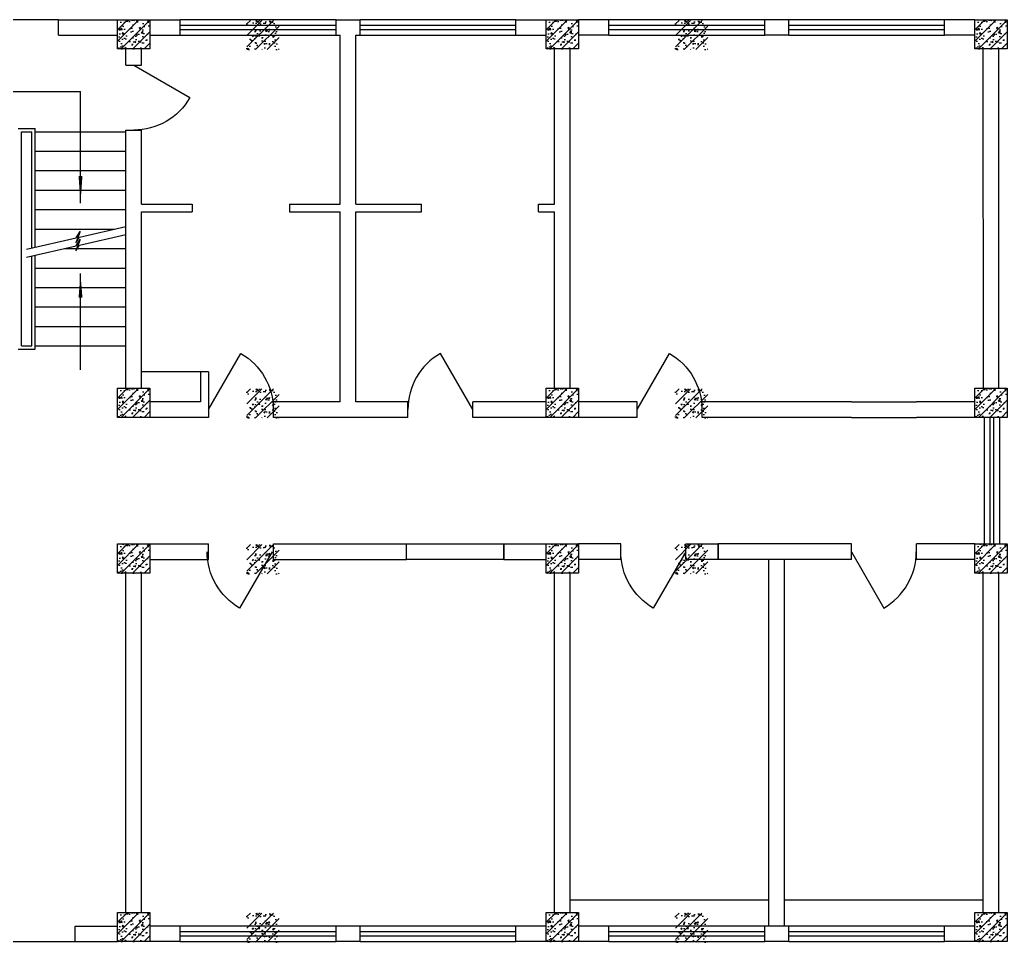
# Model space of a CAD drawing. Header units: millimetres. Extents: x 1454 to 76815, y 2126 to 32240.
# Drawn here: x 66678 to 76815, y 2126 to 11600 of the extents above; entities that cross this region are included whole.
import ezdxf
from ezdxf.enums import TextEntityAlignment as Align

# ---------------------------------------------------------------- set-up
doc = ezdxf.new("R2010")
doc.units = ezdxf.units.MM
for name, color, linetype in [('BD', 7, 'Continuous'), ('BD0', 7, 'Continuous'), ('C', 7, 'Continuous'), ('FL', 7, 'Continuous'), ('FS', 7, 'Continuous'), ('LT', 7, 'Continuous'), ('M', 7, 'Continuous'), ('WINDOW_TEXT', 7, 'Continuous'), ('Z', 7, 'Continuous'), ('Z1', 9, 'Continuous')]:
    doc.layers.add(name, color=color, linetype=linetype)
doc.styles.add('SIMPLEX', font='SIMPLEX.SHX')

# ---------------------------------------------------------------- blocks, each defined once
blk = doc.blocks.new('_DBLK')
blk.add_line((-0.5, 0), (0, -0.866))
blk.add_arc((-0.5, 0), 1, 300, 0)
at = {"layer": 'WINDOW_TEXT', "style": 'SIMPLEX', "flags": 9}
blk.add_attdef('A', text='', height=1, dxfattribs=at).set_placement((0, 1.5), align=Align.MIDDLE)

msp = doc.modelspace()

# ---------------------------------------------------------------- hatches: boundary and pattern name
at = {"layer": 'Z1'}
h = msp.add_hatch(dxfattribs=at)
h.set_pattern_fill('ANSI31', color=256, scale=666.666667, style=0)
h.set_pattern_definition([(45, (-1411141.046, -522395.14), (-58.925565, 58.925565), [])])
h.paths.add_polyline_path([(67682, 11600), (68015, 11600), (68015, 11300), (67682, 11300)])
h = msp.add_hatch(dxfattribs=at)
h.set_pattern_fill('AR-CONC', color=256, scale=20, style=0)
h.set_pattern_definition([(50, (-1411141.05, -522395.14), (143.4520365, -12.550427), [15, -165]), (355, (-1411141.05, -522395.14), (-27.750267, 150.438427), [12, -132]), (100.4514, (-1411129.09, -522396.18), (115.701876, 137.887908), [12.748038, -140.228422]), (46.1842, (-1411141.05, -522355.14), (213.44821, -33.103803), [22.5, -247.5]), (96.6356, (-1411123.26, -522357.9), (186.93254, 194.823574), [19.122058, -210.3426]), (351.1842, (-1411141.05, -522355.14), (186.93239, 194.82372), [18, -198]), (21, (-1411121.05, -522365.14), (119.38141, -80.523778), [15, -165]), (326, (-1411121.05, -522365.14), (48.663066, 145.030009), [12, -132]), (71.4514, (-1411111.1, -522371.85), (168.044526, 64.506099), [12.748038, -140.228422]), (37.5, (-1411141.046, -522395.14), (2.431971, 66.5787708), [0, -130.4, 0, -134, 0, -132.5]), (7.5, (-1411141.046, -522395.14), (52.6139075, 78.8823424), [0, -76.4, 0, -127.4, 0, -50.5]), (327.5, (-1411185.646, -522395.14), (106.7644872, -4.5109743), [0, -50, 0, -156, 0, -207]), (317.5, (-1411205.65, -522395.14), (116.637234, 20.0209965), [0, -65, 0, -103.6, 0, -147])])
h.paths.add_polyline_path([(67682, 11600), (68015, 11600), (68015, 11300), (67682, 11300)])
h = msp.add_hatch(dxfattribs=at)
h.set_pattern_fill('ANSI31', color=256, scale=666.666667, style=0)
h.set_pattern_definition([(45, (-1616618.67, -96398.72), (-58.925565, 58.925565), [])])
h.paths.add_polyline_path([(69009, 11593), (69342, 11593), (69342, 11293), (69009, 11293)])
h = msp.add_hatch(dxfattribs=at)
h.set_pattern_fill('AR-CONC', color=256, scale=20, style=0)
h.set_pattern_definition([(50, (-1616618.67, -96398.72), (143.4520365, -12.550427), [15, -165]), (355, (-1616618.67, -96398.72), (-27.750267, 150.438427), [12, -132]), (100.4514, (-1616606.72, -96399.76), (115.701876, 137.887908), [12.748038, -140.228422]), (46.1842, (-1616618.67, -96358.72), (213.44821, -33.103803), [22.5, -247.5]), (96.6356, (-1616600.89, -96361.48), (186.93254, 194.823574), [19.122058, -210.3426]), (351.1842, (-1616618.67, -96358.72), (186.93239, 194.82372), [18, -198]), (21, (-1616598.67, -96368.72), (119.3814104, -80.523778), [15, -165]), (326, (-1616598.67, -96368.72), (48.663066, 145.030009), [12, -132]), (71.4514, (-1616588.72, -96375.43), (168.044526, 64.506099), [12.748038, -140.228422]), (37.5, (-1616618.673, -96398.716), (2.431971, 66.5787708), [0, -130.4, 0, -134, 0, -132.5]), (7.5, (-1616618.67, -96398.72), (52.6139075, 78.8823424), [0, -76.4, 0, -127.4, 0, -50.5]), (327.5, (-1616663.273, -96398.716), (106.7644872, -4.5109743), [0, -50, 0, -156, 0, -207]), (317.5, (-1616683.27, -96398.72), (116.637234, 20.0209965), [0, -65, 0, -103.6, 0, -147])])
h.paths.add_polyline_path([(69009, 11593), (69342, 11593), (69342, 11293), (69009, 11293)])
h = msp.add_hatch(dxfattribs=at)
h.set_pattern_fill('ANSI31', color=256, scale=666.666667, style=0)
h.set_pattern_definition([(45, (-1406741.046, -522395.14), (-58.925565, 58.925565), [])])
h.paths.add_polyline_path([(72082, 11600), (72415, 11600), (72415, 11300), (72082, 11300)])
h = msp.add_hatch(dxfattribs=at)
h.set_pattern_fill('AR-CONC', color=256, scale=20, style=0)
h.set_pattern_definition([(50, (-1406741.05, -522395.14), (143.4520365, -12.550427), [15, -165]), (355, (-1406741.05, -522395.14), (-27.750267, 150.438427), [12, -132]), (100.4514, (-1406729.09, -522396.18), (115.701876, 137.887908), [12.748038, -140.228422]), (46.1842, (-1406741.05, -522355.14), (213.44821, -33.103803), [22.5, -247.5]), (96.6356, (-1406723.26, -522357.9), (186.93254, 194.823574), [19.122058, -210.3426]), (351.1842, (-1406741.05, -522355.14), (186.93239, 194.82372), [18, -198]), (21, (-1406721.05, -522365.14), (119.38141, -80.523778), [15, -165]), (326, (-1406721.05, -522365.14), (48.663066, 145.030009), [12, -132]), (71.4514, (-1406711.1, -522371.85), (168.044526, 64.506099), [12.748038, -140.228422]), (37.5, (-1406741.046, -522395.14), (2.431971, 66.5787708), [0, -130.4, 0, -134, 0, -132.5]), (7.5, (-1406741.046, -522395.14), (52.6139075, 78.8823424), [0, -76.4, 0, -127.4, 0, -50.5]), (327.5, (-1406785.646, -522395.14), (106.7644872, -4.5109743), [0, -50, 0, -156, 0, -207]), (317.5, (-1406805.65, -522395.14), (116.637234, 20.0209965), [0, -65, 0, -103.6, 0, -147])])
h.paths.add_polyline_path([(72082, 11600), (72415, 11600), (72415, 11300), (72082, 11300)])
h = msp.add_hatch(dxfattribs=at)
h.set_pattern_fill('ANSI31', color=256, scale=666.666667, style=0)
h.set_pattern_definition([(45, (-1612218.67, -96398.72), (-58.925565, 58.925565), [])])
h.paths.add_polyline_path([(73409, 11593), (73742, 11593), (73742, 11293), (73409, 11293)])
h = msp.add_hatch(dxfattribs=at)
h.set_pattern_fill('AR-CONC', color=256, scale=20, style=0)
h.set_pattern_definition([(50, (-1612218.67, -96398.72), (143.4520365, -12.550427), [15, -165]), (355, (-1612218.67, -96398.72), (-27.750267, 150.438427), [12, -132]), (100.4514, (-1612206.72, -96399.76), (115.701876, 137.887908), [12.748038, -140.228422]), (46.1842, (-1612218.67, -96358.72), (213.44821, -33.103803), [22.5, -247.5]), (96.6356, (-1612200.89, -96361.48), (186.93254, 194.823574), [19.122058, -210.3426]), (351.1842, (-1612218.67, -96358.72), (186.93239, 194.82372), [18, -198]), (21, (-1612198.67, -96368.72), (119.3814104, -80.523778), [15, -165]), (326, (-1612198.67, -96368.72), (48.663066, 145.030009), [12, -132]), (71.4514, (-1612188.72, -96375.43), (168.044526, 64.506099), [12.748038, -140.228422]), (37.5, (-1612218.673, -96398.716), (2.431971, 66.5787708), [0, -130.4, 0, -134, 0, -132.5]), (7.5, (-1612218.67, -96398.72), (52.6139075, 78.8823424), [0, -76.4, 0, -127.4, 0, -50.5]), (327.5, (-1612263.273, -96398.716), (106.7644872, -4.5109743), [0, -50, 0, -156, 0, -207]), (317.5, (-1612283.27, -96398.72), (116.637234, 20.0209965), [0, -65, 0, -103.6, 0, -147])])
h.paths.add_polyline_path([(73409, 11593), (73742, 11593), (73742, 11293), (73409, 11293)])
h = msp.add_hatch(dxfattribs=at)
h.set_pattern_fill('ANSI31', color=256, scale=666.666667, style=0)
h.set_pattern_definition([(45, (-1402341.046, -522395.14), (-58.925565, 58.925565), [])])
h.paths.add_polyline_path([(76482, 11600), (76815, 11600), (76815, 11300), (76482, 11300)])
h = msp.add_hatch(dxfattribs=at)
h.set_pattern_fill('AR-CONC', color=256, scale=20, style=0)
h.set_pattern_definition([(50, (-1402341.05, -522395.14), (143.4520365, -12.550427), [15, -165]), (355, (-1402341.05, -522395.14), (-27.750267, 150.438427), [12, -132]), (100.4514, (-1402329.09, -522396.18), (115.701876, 137.887908), [12.748038, -140.228422]), (46.1842, (-1402341.05, -522355.14), (213.44821, -33.103803), [22.5, -247.5]), (96.6356, (-1402323.26, -522357.9), (186.93254, 194.823574), [19.122058, -210.3426]), (351.1842, (-1402341.05, -522355.14), (186.93239, 194.82372), [18, -198]), (21, (-1402321.05, -522365.14), (119.38141, -80.523778), [15, -165]), (326, (-1402321.05, -522365.14), (48.663066, 145.030009), [12, -132]), (71.4514, (-1402311.1, -522371.85), (168.044526, 64.506099), [12.748038, -140.228422]), (37.5, (-1402341.046, -522395.14), (2.431971, 66.5787708), [0, -130.4, 0, -134, 0, -132.5]), (7.5, (-1402341.046, -522395.14), (52.6139075, 78.8823424), [0, -76.4, 0, -127.4, 0, -50.5]), (327.5, (-1402385.646, -522395.14), (106.7644872, -4.5109743), [0, -50, 0, -156, 0, -207]), (317.5, (-1402405.65, -522395.14), (116.637234, 20.0209965), [0, -65, 0, -103.6, 0, -147])])
h.paths.add_polyline_path([(76482, 11600), (76815, 11600), (76815, 11300), (76482, 11300)])
h = msp.add_hatch(dxfattribs=at)
h.set_pattern_fill('ANSI31', color=256, scale=666.666667, style=0)
h.set_pattern_definition([(45, (-1411141.046, -526178.47), (-58.925565, 58.925565), [])])
h.paths.add_polyline_path([(67682, 7816), (68015, 7816), (68015, 7516), (67682, 7516)])
h = msp.add_hatch(dxfattribs=at)
h.set_pattern_fill('AR-CONC', color=256, scale=20, style=0)
h.set_pattern_definition([(50, (-1411141.05, -526178.47), (143.4520365, -12.550427), [15, -165]), (355, (-1411141.05, -526178.47), (-27.750267, 150.438427), [12, -132]), (100.4514, (-1411129.09, -526179.52), (115.701876, 137.887908), [12.748038, -140.228422]), (46.1842, (-1411141.05, -526138.47), (213.44821, -33.103803), [22.5, -247.5]), (96.6356, (-1411123.26, -526141.23), (186.93254, 194.823574), [19.122058, -210.3426]), (351.1842, (-1411141.05, -526138.47), (186.93239, 194.82372), [18, -198]), (21, (-1411121.05, -526148.47), (119.38141, -80.523778), [15, -165]), (326, (-1411121.05, -526148.47), (48.663066, 145.030009), [12, -132]), (71.4514, (-1411111.1, -526155.18), (168.044526, 64.506099), [12.748038, -140.228422]), (37.5, (-1411141.046, -526178.47), (2.431971, 66.5787708), [0, -130.4, 0, -134, 0, -132.5]), (7.5, (-1411141.046, -526178.47), (52.6139075, 78.8823424), [0, -76.4, 0, -127.4, 0, -50.5]), (327.5, (-1411185.646, -526178.47), (106.7644872, -4.5109743), [0, -50, 0, -156, 0, -207]), (317.5, (-1411205.65, -526178.47), (116.637234, 20.0209965), [0, -65, 0, -103.6, 0, -147])])
h.paths.add_polyline_path([(67682, 7816), (68015, 7816), (68015, 7516), (67682, 7516)])
h = msp.add_hatch(dxfattribs=at)
h.set_pattern_fill('ANSI31', color=256, scale=666.666667, style=0)
h.set_pattern_definition([(45, (-1616618.67, -100182.05), (-58.925565, 58.925565), [])])
h.paths.add_polyline_path([(69009, 7810), (69342, 7810), (69342, 7510), (69009, 7510)])
h = msp.add_hatch(dxfattribs=at)
h.set_pattern_fill('AR-CONC', color=256, scale=20, style=0)
h.set_pattern_definition([(50, (-1616618.67, -100182.05), (143.4520365, -12.550427), [15, -165]), (355, (-1616618.67, -100182.05), (-27.750267, 150.438427), [12, -132]), (100.4514, (-1616606.72, -100183.1), (115.701876, 137.887908), [12.748038, -140.228422]), (46.1842, (-1616618.67, -100142.05), (213.44821, -33.103803), [22.5, -247.5]), (96.6356, (-1616600.89, -100144.8), (186.93254, 194.823574), [19.122058, -210.3426]), (351.1842, (-1616618.67, -100142.05), (186.93239, 194.82372), [18, -198]), (21, (-1616598.67, -100152.05), (119.3814104, -80.523778), [15, -165]), (326, (-1616598.67, -100152.05), (48.663066, 145.030009), [12, -132]), (71.4514, (-1616588.72, -100158.76), (168.044526, 64.506099), [12.748038, -140.228422]), (37.5, (-1616618.673, -100182.05), (2.431971, 66.5787708), [0, -130.4, 0, -134, 0, -132.5]), (7.5, (-1616618.67, -100182.05), (52.6139075, 78.8823424), [0, -76.4, 0, -127.4, 0, -50.5]), (327.5, (-1616663.273, -100182.05), (106.7644872, -4.5109743), [0, -50, 0, -156, 0, -207]), (317.5, (-1616683.27, -100182.05), (116.637234, 20.0209965), [0, -65, 0, -103.6, 0, -147])])
h.paths.add_polyline_path([(69009, 7810), (69342, 7810), (69342, 7510), (69009, 7510)])
h = msp.add_hatch(dxfattribs=at)
h.set_pattern_fill('ANSI31', color=256, scale=666.666667, style=0)
h.set_pattern_definition([(45, (-1406741.046, -526178.47), (-58.925565, 58.925565), [])])
h.paths.add_polyline_path([(72082, 7816), (72415, 7816), (72415, 7516), (72082, 7516)])
h = msp.add_hatch(dxfattribs=at)
h.set_pattern_fill('AR-CONC', color=256, scale=20, style=0)
h.set_pattern_definition([(50, (-1406741.05, -526178.47), (143.4520365, -12.550427), [15, -165]), (355, (-1406741.05, -526178.47), (-27.750267, 150.438427), [12, -132]), (100.4514, (-1406729.09, -526179.52), (115.701876, 137.887908), [12.748038, -140.228422]), (46.1842, (-1406741.05, -526138.47), (213.44821, -33.103803), [22.5, -247.5]), (96.6356, (-1406723.26, -526141.23), (186.93254, 194.823574), [19.122058, -210.3426]), (351.1842, (-1406741.05, -526138.47), (186.93239, 194.82372), [18, -198]), (21, (-1406721.05, -526148.47), (119.38141, -80.523778), [15, -165]), (326, (-1406721.05, -526148.47), (48.663066, 145.030009), [12, -132]), (71.4514, (-1406711.1, -526155.18), (168.044526, 64.506099), [12.748038, -140.228422]), (37.5, (-1406741.046, -526178.47), (2.431971, 66.5787708), [0, -130.4, 0, -134, 0, -132.5]), (7.5, (-1406741.046, -526178.47), (52.6139075, 78.8823424), [0, -76.4, 0, -127.4, 0, -50.5]), (327.5, (-1406785.646, -526178.47), (106.7644872, -4.5109743), [0, -50, 0, -156, 0, -207]), (317.5, (-1406805.65, -526178.47), (116.637234, 20.0209965), [0, -65, 0, -103.6, 0, -147])])
h.paths.add_polyline_path([(72082, 7816), (72415, 7816), (72415, 7516), (72082, 7516)])
h = msp.add_hatch(dxfattribs=at)
h.set_pattern_fill('ANSI31', color=256, scale=666.666667, style=0)
h.set_pattern_definition([(45, (-1612218.67, -100182.05), (-58.925565, 58.925565), [])])
h.paths.add_polyline_path([(73409, 7810), (73742, 7810), (73742, 7510), (73409, 7510)])
h = msp.add_hatch(dxfattribs=at)
h.set_pattern_fill('AR-CONC', color=256, scale=20, style=0)
h.set_pattern_definition([(50, (-1612218.67, -100182.05), (143.4520365, -12.550427), [15, -165]), (355, (-1612218.67, -100182.05), (-27.750267, 150.438427), [12, -132]), (100.4514, (-1612206.72, -100183.1), (115.701876, 137.887908), [12.748038, -140.228422]), (46.1842, (-1612218.67, -100142.05), (213.44821, -33.103803), [22.5, -247.5]), (96.6356, (-1612200.89, -100144.8), (186.93254, 194.823574), [19.122058, -210.3426]), (351.1842, (-1612218.67, -100142.05), (186.93239, 194.82372), [18, -198]), (21, (-1612198.67, -100152.05), (119.3814104, -80.523778), [15, -165]), (326, (-1612198.67, -100152.05), (48.663066, 145.030009), [12, -132]), (71.4514, (-1612188.72, -100158.76), (168.044526, 64.506099), [12.748038, -140.228422]), (37.5, (-1612218.673, -100182.05), (2.431971, 66.5787708), [0, -130.4, 0, -134, 0, -132.5]), (7.5, (-1612218.67, -100182.05), (52.6139075, 78.8823424), [0, -76.4, 0, -127.4, 0, -50.5]), (327.5, (-1612263.273, -100182.05), (106.7644872, -4.5109743), [0, -50, 0, -156, 0, -207]), (317.5, (-1612283.27, -100182.05), (116.637234, 20.0209965), [0, -65, 0, -103.6, 0, -147])])
h.paths.add_polyline_path([(73409, 7810), (73742, 7810), (73742, 7510), (73409, 7510)])
h = msp.add_hatch(dxfattribs=at)
h.set_pattern_fill('ANSI31', color=256, scale=666.666667, style=0)
h.set_pattern_definition([(45, (-1402341.046, -526178.47), (-58.925565, 58.925565), [])])
h.paths.add_polyline_path([(76482, 7816), (76815, 7816), (76815, 7516), (76482, 7516)])
h = msp.add_hatch(dxfattribs=at)
h.set_pattern_fill('AR-CONC', color=256, scale=20, style=0)
h.set_pattern_definition([(50, (-1402341.05, -526178.47), (143.4520365, -12.550427), [15, -165]), (355, (-1402341.05, -526178.47), (-27.750267, 150.438427), [12, -132]), (100.4514, (-1402329.09, -526179.52), (115.701876, 137.887908), [12.748038, -140.228422]), (46.1842, (-1402341.05, -526138.47), (213.44821, -33.103803), [22.5, -247.5]), (96.6356, (-1402323.26, -526141.23), (186.93254, 194.823574), [19.122058, -210.3426]), (351.1842, (-1402341.05, -526138.47), (186.93239, 194.82372), [18, -198]), (21, (-1402321.05, -526148.47), (119.38141, -80.523778), [15, -165]), (326, (-1402321.05, -526148.47), (48.663066, 145.030009), [12, -132]), (71.4514, (-1402311.1, -526155.18), (168.044526, 64.506099), [12.748038, -140.228422]), (37.5, (-1402341.046, -526178.47), (2.431971, 66.5787708), [0, -130.4, 0, -134, 0, -132.5]), (7.5, (-1402341.046, -526178.47), (52.6139075, 78.8823424), [0, -76.4, 0, -127.4, 0, -50.5]), (327.5, (-1402385.646, -526178.47), (106.7644872, -4.5109743), [0, -50, 0, -156, 0, -207]), (317.5, (-1402405.65, -526178.47), (116.637234, 20.0209965), [0, -65, 0, -103.6, 0, -147])])
h.paths.add_polyline_path([(76482, 7816), (76815, 7816), (76815, 7516), (76482, 7516)])
h = msp.add_hatch(dxfattribs=at)
h.set_pattern_fill('ANSI31', color=256, scale=666.666667, style=0)
h.set_pattern_definition([(45, (-1411141.046, -527778.47), (-58.925565, 58.925565), [])])
h.paths.add_polyline_path([(67682, 6216), (68015, 6216), (68015, 5916), (67682, 5916)])
h = msp.add_hatch(dxfattribs=at)
h.set_pattern_fill('AR-CONC', color=256, scale=20, style=0)
h.set_pattern_definition([(50, (-1411141.05, -527778.47), (143.4520365, -12.550427), [15, -165]), (355, (-1411141.05, -527778.47), (-27.750267, 150.438427), [12, -132]), (100.4514, (-1411129.09, -527779.52), (115.701876, 137.887908), [12.748038, -140.228422]), (46.1842, (-1411141.05, -527738.47), (213.44821, -33.103803), [22.5, -247.5]), (96.6356, (-1411123.26, -527741.23), (186.93254, 194.823574), [19.122058, -210.3426]), (351.1842, (-1411141.05, -527738.47), (186.93239, 194.82372), [18, -198]), (21, (-1411121.05, -527748.47), (119.38141, -80.523778), [15, -165]), (326, (-1411121.05, -527748.47), (48.663066, 145.030009), [12, -132]), (71.4514, (-1411111.1, -527755.18), (168.044526, 64.506099), [12.748038, -140.228422]), (37.5, (-1411141.046, -527778.47), (2.431971, 66.5787708), [0, -130.4, 0, -134, 0, -132.5]), (7.5, (-1411141.046, -527778.47), (52.6139075, 78.8823424), [0, -76.4, 0, -127.4, 0, -50.5]), (327.5, (-1411185.646, -527778.47), (106.7644872, -4.5109743), [0, -50, 0, -156, 0, -207]), (317.5, (-1411205.65, -527778.47), (116.637234, 20.0209965), [0, -65, 0, -103.6, 0, -147])])
h.paths.add_polyline_path([(67682, 6216), (68015, 6216), (68015, 5916), (67682, 5916)])
h = msp.add_hatch(dxfattribs=at)
h.set_pattern_fill('ANSI31', color=256, scale=666.666667, style=0)
h.set_pattern_definition([(45, (-1616618.67, -101782.05), (-58.925565, 58.925565), [])])
h.paths.add_polyline_path([(69009, 6210), (69342, 6210), (69342, 5910), (69009, 5910)])
h = msp.add_hatch(dxfattribs=at)
h.set_pattern_fill('AR-CONC', color=256, scale=20, style=0)
h.set_pattern_definition([(50, (-1616618.67, -101782.05), (143.4520365, -12.550427), [15, -165]), (355, (-1616618.67, -101782.05), (-27.750267, 150.438427), [12, -132]), (100.4514, (-1616606.72, -101783.1), (115.701876, 137.887908), [12.748038, -140.228422]), (46.1842, (-1616618.67, -101742.05), (213.44821, -33.103803), [22.5, -247.5]), (96.6356, (-1616600.89, -101744.8), (186.93254, 194.823574), [19.122058, -210.3426]), (351.1842, (-1616618.67, -101742.05), (186.93239, 194.82372), [18, -198]), (21, (-1616598.67, -101752.05), (119.3814104, -80.523778), [15, -165]), (326, (-1616598.67, -101752.05), (48.663066, 145.030009), [12, -132]), (71.4514, (-1616588.72, -101758.76), (168.044526, 64.506099), [12.748038, -140.228422]), (37.5, (-1616618.673, -101782.05), (2.431971, 66.5787708), [0, -130.4, 0, -134, 0, -132.5]), (7.5, (-1616618.67, -101782.05), (52.6139075, 78.8823424), [0, -76.4, 0, -127.4, 0, -50.5]), (327.5, (-1616663.273, -101782.05), (106.7644872, -4.5109743), [0, -50, 0, -156, 0, -207]), (317.5, (-1616683.27, -101782.05), (116.637234, 20.0209965), [0, -65, 0, -103.6, 0, -147])])
h.paths.add_polyline_path([(69009, 6210), (69342, 6210), (69342, 5910), (69009, 5910)])
h = msp.add_hatch(dxfattribs=at)
h.set_pattern_fill('ANSI31', color=256, scale=666.666667, style=0)
h.set_pattern_definition([(45, (-1406741.046, -527778.47), (-58.925565, 58.925565), [])])
h.paths.add_polyline_path([(72082, 6216), (72415, 6216), (72415, 5916), (72082, 5916)])
h = msp.add_hatch(dxfattribs=at)
h.set_pattern_fill('AR-CONC', color=256, scale=20, style=0)
h.set_pattern_definition([(50, (-1406741.05, -527778.47), (143.4520365, -12.550427), [15, -165]), (355, (-1406741.05, -527778.47), (-27.750267, 150.438427), [12, -132]), (100.4514, (-1406729.09, -527779.52), (115.701876, 137.887908), [12.748038, -140.228422]), (46.1842, (-1406741.05, -527738.47), (213.44821, -33.103803), [22.5, -247.5]), (96.6356, (-1406723.26, -527741.23), (186.93254, 194.823574), [19.122058, -210.3426]), (351.1842, (-1406741.05, -527738.47), (186.93239, 194.82372), [18, -198]), (21, (-1406721.05, -527748.47), (119.38141, -80.523778), [15, -165]), (326, (-1406721.05, -527748.47), (48.663066, 145.030009), [12, -132]), (71.4514, (-1406711.1, -527755.18), (168.044526, 64.506099), [12.748038, -140.228422]), (37.5, (-1406741.046, -527778.47), (2.431971, 66.5787708), [0, -130.4, 0, -134, 0, -132.5]), (7.5, (-1406741.046, -527778.47), (52.6139075, 78.8823424), [0, -76.4, 0, -127.4, 0, -50.5]), (327.5, (-1406785.646, -527778.47), (106.7644872, -4.5109743), [0, -50, 0, -156, 0, -207]), (317.5, (-1406805.65, -527778.47), (116.637234, 20.0209965), [0, -65, 0, -103.6, 0, -147])])
h.paths.add_polyline_path([(72082, 6216), (72415, 6216), (72415, 5916), (72082, 5916)])
h = msp.add_hatch(dxfattribs=at)
h.set_pattern_fill('ANSI31', color=256, scale=666.666667, style=0)
h.set_pattern_definition([(45, (-1612218.67, -101782.05), (-58.925565, 58.925565), [])])
h.paths.add_polyline_path([(73409, 6210), (73742, 6210), (73742, 5910), (73409, 5910)])
h = msp.add_hatch(dxfattribs=at)
h.set_pattern_fill('AR-CONC', color=256, scale=20, style=0)
h.set_pattern_definition([(50, (-1612218.67, -101782.05), (143.4520365, -12.550427), [15, -165]), (355, (-1612218.67, -101782.05), (-27.750267, 150.438427), [12, -132]), (100.4514, (-1612206.72, -101783.1), (115.701876, 137.887908), [12.748038, -140.228422]), (46.1842, (-1612218.67, -101742.05), (213.44821, -33.103803), [22.5, -247.5]), (96.6356, (-1612200.89, -101744.8), (186.93254, 194.823574), [19.122058, -210.3426]), (351.1842, (-1612218.67, -101742.05), (186.93239, 194.82372), [18, -198]), (21, (-1612198.67, -101752.05), (119.3814104, -80.523778), [15, -165]), (326, (-1612198.67, -101752.05), (48.663066, 145.030009), [12, -132]), (71.4514, (-1612188.72, -101758.76), (168.044526, 64.506099), [12.748038, -140.228422]), (37.5, (-1612218.673, -101782.05), (2.431971, 66.5787708), [0, -130.4, 0, -134, 0, -132.5]), (7.5, (-1612218.67, -101782.05), (52.6139075, 78.8823424), [0, -76.4, 0, -127.4, 0, -50.5]), (327.5, (-1612263.273, -101782.05), (106.7644872, -4.5109743), [0, -50, 0, -156, 0, -207]), (317.5, (-1612283.27, -101782.05), (116.637234, 20.0209965), [0, -65, 0, -103.6, 0, -147])])
h.paths.add_polyline_path([(73409, 6210), (73742, 6210), (73742, 5910), (73409, 5910)])
h = msp.add_hatch(dxfattribs=at)
h.set_pattern_fill('ANSI31', color=256, scale=666.666667, style=0)
h.set_pattern_definition([(45, (-1402341.046, -527778.47), (-58.925565, 58.925565), [])])
h.paths.add_polyline_path([(76482, 6216), (76815, 6216), (76815, 5916), (76482, 5916)])
h = msp.add_hatch(dxfattribs=at)
h.set_pattern_fill('AR-CONC', color=256, scale=20, style=0)
h.set_pattern_definition([(50, (-1402341.05, -527778.47), (143.4520365, -12.550427), [15, -165]), (355, (-1402341.05, -527778.47), (-27.750267, 150.438427), [12, -132]), (100.4514, (-1402329.09, -527779.52), (115.701876, 137.887908), [12.748038, -140.228422]), (46.1842, (-1402341.05, -527738.47), (213.44821, -33.103803), [22.5, -247.5]), (96.6356, (-1402323.26, -527741.23), (186.93254, 194.823574), [19.122058, -210.3426]), (351.1842, (-1402341.05, -527738.47), (186.93239, 194.82372), [18, -198]), (21, (-1402321.05, -527748.47), (119.38141, -80.523778), [15, -165]), (326, (-1402321.05, -527748.47), (48.663066, 145.030009), [12, -132]), (71.4514, (-1402311.1, -527755.18), (168.044526, 64.506099), [12.748038, -140.228422]), (37.5, (-1402341.046, -527778.47), (2.431971, 66.5787708), [0, -130.4, 0, -134, 0, -132.5]), (7.5, (-1402341.046, -527778.47), (52.6139075, 78.8823424), [0, -76.4, 0, -127.4, 0, -50.5]), (327.5, (-1402385.646, -527778.47), (106.7644872, -4.5109743), [0, -50, 0, -156, 0, -207]), (317.5, (-1402405.65, -527778.47), (116.637234, 20.0209965), [0, -65, 0, -103.6, 0, -147])])
h.paths.add_polyline_path([(76482, 6216), (76815, 6216), (76815, 5916), (76482, 5916)])
h = msp.add_hatch(dxfattribs=at)
h.set_pattern_fill('ANSI31', color=256, scale=666.666667, style=0)
h.set_pattern_definition([(45, (-1411141.046, -531561.804), (-58.925565, 58.925565), [])])
h.paths.add_polyline_path([(67682, 2433), (68015, 2433), (68015, 2133), (67682, 2133)])
h = msp.add_hatch(dxfattribs=at)
h.set_pattern_fill('AR-CONC', color=256, scale=20, style=0)
h.set_pattern_definition([(50, (-1411141.05, -531561.8), (143.4520365, -12.550427), [15, -165]), (355, (-1411141.05, -531561.8), (-27.750267, 150.438427), [12, -132]), (100.4514, (-1411129.09, -531562.85), (115.701876, 137.887908), [12.748038, -140.228422]), (46.1842, (-1411141.05, -531521.8), (213.44821, -33.103803), [22.5, -247.5]), (96.6356, (-1411123.26, -531524.56), (186.93254, 194.823574), [19.122058, -210.3426]), (351.1842, (-1411141.05, -531521.8), (186.93239, 194.82372), [18, -198]), (21, (-1411121.05, -531531.8), (119.38141, -80.523778), [15, -165]), (326, (-1411121.05, -531531.8), (48.663066, 145.030009), [12, -132]), (71.4514, (-1411111.1, -531538.51), (168.044526, 64.506099), [12.748038, -140.228422]), (37.5, (-1411141.046, -531561.804), (2.431971, 66.5787708), [0, -130.4, 0, -134, 0, -132.5]), (7.5, (-1411141.046, -531561.804), (52.6139075, 78.8823424), [0, -76.4, 0, -127.4, 0, -50.5]), (327.5, (-1411185.646, -531561.804), (106.7644872, -4.5109743), [0, -50, 0, -156, 0, -207]), (317.5, (-1411205.65, -531561.8), (116.637234, 20.0209965), [0, -65, 0, -103.6, 0, -147])])
h.paths.add_polyline_path([(67682, 2433), (68015, 2433), (68015, 2133), (67682, 2133)])
h = msp.add_hatch(dxfattribs=at)
h.set_pattern_fill('ANSI31', color=256, scale=666.666667, style=0)
h.set_pattern_definition([(45, (-1406741.046, -531561.804), (-58.925565, 58.925565), [])])
h.paths.add_polyline_path([(72082, 2433), (72415, 2433), (72415, 2133), (72082, 2133)])
h = msp.add_hatch(dxfattribs=at)
h.set_pattern_fill('AR-CONC', color=256, scale=20, style=0)
h.set_pattern_definition([(50, (-1406741.05, -531561.8), (143.4520365, -12.550427), [15, -165]), (355, (-1406741.05, -531561.8), (-27.750267, 150.438427), [12, -132]), (100.4514, (-1406729.09, -531562.85), (115.701876, 137.887908), [12.748038, -140.228422]), (46.1842, (-1406741.05, -531521.8), (213.44821, -33.103803), [22.5, -247.5]), (96.6356, (-1406723.26, -531524.56), (186.93254, 194.823574), [19.122058, -210.3426]), (351.1842, (-1406741.05, -531521.8), (186.93239, 194.82372), [18, -198]), (21, (-1406721.05, -531531.8), (119.38141, -80.523778), [15, -165]), (326, (-1406721.05, -531531.8), (48.663066, 145.030009), [12, -132]), (71.4514, (-1406711.1, -531538.51), (168.044526, 64.506099), [12.748038, -140.228422]), (37.5, (-1406741.046, -531561.804), (2.431971, 66.5787708), [0, -130.4, 0, -134, 0, -132.5]), (7.5, (-1406741.046, -531561.804), (52.6139075, 78.8823424), [0, -76.4, 0, -127.4, 0, -50.5]), (327.5, (-1406785.646, -531561.804), (106.7644872, -4.5109743), [0, -50, 0, -156, 0, -207]), (317.5, (-1406805.65, -531561.8), (116.637234, 20.0209965), [0, -65, 0, -103.6, 0, -147])])
h.paths.add_polyline_path([(72082, 2433), (72415, 2433), (72415, 2133), (72082, 2133)])
h = msp.add_hatch(dxfattribs=at)
h.set_pattern_fill('ANSI31', color=256, scale=666.666667, style=0)
h.set_pattern_definition([(45, (-1402341.046, -531561.804), (-58.925565, 58.925565), [])])
h.paths.add_polyline_path([(76482, 2433), (76815, 2433), (76815, 2133), (76482, 2133)])
h = msp.add_hatch(dxfattribs=at)
h.set_pattern_fill('AR-CONC', color=256, scale=20, style=0)
h.set_pattern_definition([(50, (-1402341.05, -531561.8), (143.4520365, -12.550427), [15, -165]), (355, (-1402341.05, -531561.8), (-27.750267, 150.438427), [12, -132]), (100.4514, (-1402329.09, -531562.85), (115.701876, 137.887908), [12.748038, -140.228422]), (46.1842, (-1402341.05, -531521.8), (213.44821, -33.103803), [22.5, -247.5]), (96.6356, (-1402323.26, -531524.56), (186.93254, 194.823574), [19.122058, -210.3426]), (351.1842, (-1402341.05, -531521.8), (186.93239, 194.82372), [18, -198]), (21, (-1402321.05, -531531.8), (119.38141, -80.523778), [15, -165]), (326, (-1402321.05, -531531.8), (48.663066, 145.030009), [12, -132]), (71.4514, (-1402311.1, -531538.51), (168.044526, 64.506099), [12.748038, -140.228422]), (37.5, (-1402341.046, -531561.804), (2.431971, 66.5787708), [0, -130.4, 0, -134, 0, -132.5]), (7.5, (-1402341.046, -531561.804), (52.6139075, 78.8823424), [0, -76.4, 0, -127.4, 0, -50.5]), (327.5, (-1402385.646, -531561.804), (106.7644872, -4.5109743), [0, -50, 0, -156, 0, -207]), (317.5, (-1402405.65, -531561.8), (116.637234, 20.0209965), [0, -65, 0, -103.6, 0, -147])])
h.paths.add_polyline_path([(76482, 2433), (76815, 2433), (76815, 2133), (76482, 2133)])
h = msp.add_hatch(dxfattribs=at)
h.set_pattern_fill('ANSI31', color=256, scale=666.666667, style=0)
h.set_pattern_definition([(45, (-1616618.67, -105565.38), (-58.925565, 58.925565), [])])
h.paths.add_polyline_path([(69009, 2426), (69342, 2426), (69342, 2126), (69009, 2126)])
h = msp.add_hatch(dxfattribs=at)
h.set_pattern_fill('AR-CONC', color=256, scale=20, style=0)
h.set_pattern_definition([(50, (-1616618.67, -105565.38), (143.4520365, -12.550427), [15, -165]), (355, (-1616618.67, -105565.38), (-27.750267, 150.438427), [12, -132]), (100.4514, (-1616606.72, -105566.43), (115.701876, 137.887908), [12.748038, -140.228422]), (46.1842, (-1616618.67, -105525.38), (213.44821, -33.103803), [22.5, -247.5]), (96.6356, (-1616600.89, -105528.14), (186.93254, 194.823574), [19.122058, -210.3426]), (351.1842, (-1616618.67, -105525.38), (186.93239, 194.82372), [18, -198]), (21, (-1616598.67, -105535.38), (119.3814104, -80.523778), [15, -165]), (326, (-1616598.67, -105535.38), (48.663066, 145.030009), [12, -132]), (71.4514, (-1616588.72, -105542.1), (168.044526, 64.506099), [12.748038, -140.228422]), (37.5, (-1616618.673, -105565.383), (2.431971, 66.5787708), [0, -130.4, 0, -134, 0, -132.5]), (7.5, (-1616618.67, -105565.38), (52.6139075, 78.8823424), [0, -76.4, 0, -127.4, 0, -50.5]), (327.5, (-1616663.273, -105565.383), (106.7644872, -4.5109743), [0, -50, 0, -156, 0, -207]), (317.5, (-1616683.27, -105565.38), (116.637234, 20.0209965), [0, -65, 0, -103.6, 0, -147])])
h.paths.add_polyline_path([(69009, 2426), (69342, 2426), (69342, 2126), (69009, 2126)])
h = msp.add_hatch(dxfattribs=at)
h.set_pattern_fill('ANSI31', color=256, scale=666.666667, style=0)
h.set_pattern_definition([(45, (-1612218.67, -105565.38), (-58.925565, 58.925565), [])])
h.paths.add_polyline_path([(73409, 2426), (73742, 2426), (73742, 2126), (73409, 2126)])
h = msp.add_hatch(dxfattribs=at)
h.set_pattern_fill('AR-CONC', color=256, scale=20, style=0)
h.set_pattern_definition([(50, (-1612218.67, -105565.38), (143.4520365, -12.550427), [15, -165]), (355, (-1612218.67, -105565.38), (-27.750267, 150.438427), [12, -132]), (100.4514, (-1612206.72, -105566.43), (115.701876, 137.887908), [12.748038, -140.228422]), (46.1842, (-1612218.67, -105525.38), (213.44821, -33.103803), [22.5, -247.5]), (96.6356, (-1612200.89, -105528.14), (186.93254, 194.823574), [19.122058, -210.3426]), (351.1842, (-1612218.67, -105525.38), (186.93239, 194.82372), [18, -198]), (21, (-1612198.67, -105535.38), (119.3814104, -80.523778), [15, -165]), (326, (-1612198.67, -105535.38), (48.663066, 145.030009), [12, -132]), (71.4514, (-1612188.72, -105542.1), (168.044526, 64.506099), [12.748038, -140.228422]), (37.5, (-1612218.673, -105565.383), (2.431971, 66.5787708), [0, -130.4, 0, -134, 0, -132.5]), (7.5, (-1612218.67, -105565.38), (52.6139075, 78.8823424), [0, -76.4, 0, -127.4, 0, -50.5]), (327.5, (-1612263.273, -105565.383), (106.7644872, -4.5109743), [0, -50, 0, -156, 0, -207]), (317.5, (-1612283.27, -105565.38), (116.637234, 20.0209965), [0, -65, 0, -103.6, 0, -147])])
h.paths.add_polyline_path([(73409, 2426), (73742, 2426), (73742, 2126), (73409, 2126)])

# ---------------------------------------------------------------- linework, layer by layer
for p, q in [((66195, 10864), (67302, 10864)), ((67302, 9715), (67302, 10864)), ((67302, 8006), (67302, 8993))]:
    msp.add_line(p, q)
for points in [[(67302, 9715, 0, 40, 0), (67302, 9996, 40, 40, 0)], [(67302, 8993, 0, 40, 0), (67302, 8745, 40, 40, 0)]]:
    msp.add_lwpolyline(points, format="xyseb")
for points in [[(66748, 9245), (67259, 9360), (67300, 9426), (67255, 9308), (67292, 9368), (67768, 9476)], [(66748, 9162), (67259, 9277), (67300, 9343), (67255, 9225), (67292, 9285), (67768, 9393)]]:
    msp.add_lwpolyline(points)
at = {"layer": 'BD', "color": 7}
msp.add_line((73515, 6056), (73515, 6216), dxfattribs=at)
at = {"layer": 'BD0'}
for p, q in [((67075, 11440), (67075, 11600)), ((67075, 11600), (67682, 11600)), ((68015, 11600), (68325, 11600)), ((68325, 11440), (68325, 11600)), ((69925, 11440), (69925, 11600)), ((69925, 11600), (70172, 11600)), ((70172, 11440), (70172, 11600)), ((71772, 11440), (71772, 11600)), ((71772, 11600), (72082, 11600)), ((72725, 11600), (72415, 11600)), ((72725, 11440), (72725, 11600)), ((74325, 11440), (74325, 11600)), ((74572, 11600), (74325, 11600)), ((74572, 11440), (74572, 11600)), ((76482, 11600), (76172, 11600)), ((76172, 11440), (76172, 11600)), ((67075, 11440), (67682, 11440)), ((68015, 11440), (68325, 11440)), ((69925, 11440), (69968, 11440)), ((69968, 9706), (69968, 11440)), ((70128, 11440), (70172, 11440)), ((70128, 9706), (70128, 11440)), ((71772, 11440), (72082, 11440)), ((72725, 11440), (72415, 11440)), ((74572, 11440), (74325, 11440)), ((76482, 11440), (76172, 11440)), ((67768, 11133), (67768, 11300)), ((67928, 11133), (67928, 11300)), ((72168, 9706), (72168, 11300)), ((72328, 7816), (72328, 11300)), ((76572, 7816), (76568, 11300)), ((76728, 7816), (76728, 11300)), ((67768, 11133), (67928, 11133)), ((67768, 7816), (67768, 10466)), ((67768, 10466), (67928, 10466)), ((67928, 9706), (67928, 10466)), ((67928, 9706), (68448, 9706)), ((68448, 9706), (68448, 9626)), ((69448, 9706), (69448, 9626)), ((69448, 9706), (69968, 9706)), ((70128, 9706), (70802, 9706)), ((70802, 9626), (70802, 9706)), ((72002, 9626), (72002, 9706)), ((72002, 9706), (72168, 9706)), ((67928, 7816), (67928, 9626)), ((67928, 9626), (68448, 9626)), ((69448, 9626), (69968, 9626)), ((69968, 7676), (69968, 9626)), ((70128, 7676), (70128, 9626)), ((70128, 9626), (70802, 9626)), ((72002, 9626), (72168, 9626)), ((72168, 7816), (72168, 9626)), ((68615, 7983), (68535, 7983)), ((68535, 7983), (68535, 7676)), ((68615, 7983), (68615, 7516)), ((68535, 7676), (68015, 7676)), ((69968, 7676), (69282, 7676)), ((69282, 7516), (69282, 7676)), ((70663, 7676), (70128, 7676)), ((70663, 7516), (70663, 7676)), ((72082, 7676), (71330, 7676)), ((71330, 7516), (71330, 7676)), ((73015, 7676), (72415, 7676)), ((73015, 7516), (73015, 7676)), ((75215, 7676), (73682, 7676)), ((73682, 7516), (73682, 7676)), ((75215, 7676), (75882, 7676)), ((76482, 7676), (75882, 7676)), ((68615, 7516), (68015, 7516)), ((70663, 7516), (69282, 7516)), ((72082, 7516), (71330, 7516)), ((73015, 7516), (72415, 7516)), ((75215, 7516), (73682, 7516)), ((75215, 7516), (75882, 7516)), ((76482, 7516), (75882, 7516)), ((68015, 6216), (68615, 6216)), ((68615, 6056), (68615, 6216)), ((69282, 6056), (69282, 6216)), ((69282, 6216), (70648, 6216)), ((70648, 6056), (70648, 6216)), ((71648, 6056), (71648, 6216)), ((71648, 6216), (72082, 6216)), ((72848, 6216), (72415, 6216)), ((72848, 6056), (72848, 6216)), ((73848, 6056), (73848, 6216)), ((75215, 6216), (73848, 6216)), ((75215, 6056), (75215, 6216)), ((76482, 6216), (75882, 6216)), ((75882, 6056), (75882, 6216)), ((68015, 6056), (68615, 6056)), ((69282, 6056), (70648, 6056)), ((71648, 6056), (72082, 6056)), ((72848, 6056), (72415, 6056)), ((74368, 6056), (73848, 6056)), ((74368, 2293), (74368, 6056)), ((75215, 6056), (74368, 6056)), ((74528, 2293), (74528, 6056)), ((76482, 6056), (75882, 6056)), ((67768, 2433), (67768, 5916)), ((67928, 2433), (67928, 5916)), ((72168, 2433), (72168, 5916)), ((72328, 2433), (72328, 5916)), ((76568, 2433), (76568, 5916)), ((76728, 2433), (76728, 5916)), ((74368, 2560), (72328, 2560)), ((76568, 2560), (74528, 2560)), ((67248, 2133), (67248, 2293)), ((67248, 2293), (67682, 2293)), ((68325, 2293), (68015, 2293)), ((68325, 2133), (68325, 2293)), ((69925, 2133), (69925, 2293)), ((70172, 2293), (69925, 2293)), ((70172, 2133), (70172, 2293)), ((72082, 2293), (71772, 2293)), ((71772, 2133), (71772, 2293)), ((72725, 2293), (72415, 2293)), ((72725, 2133), (72725, 2293)), ((74368, 2293), (74325, 2293)), ((74325, 2133), (74325, 2293)), ((74572, 2293), (74368, 2293)), ((74572, 2133), (74572, 2293)), ((76482, 2293), (76172, 2293)), ((76172, 2133), (76172, 2293)), ((67248, 2133), (67682, 2133)), ((68325, 2133), (68015, 2133)), ((70172, 2133), (69925, 2133)), ((72082, 2133), (71772, 2133)), ((72725, 2133), (72415, 2133)), ((74572, 2133), (74325, 2133)), ((76482, 2133), (76172, 2133))]:
    msp.add_line(p, q, dxfattribs=at)
msp.add_lwpolyline([(70648, 6216), (71648, 6216), (71648, 6056), (70648, 6056)], close=True, dxfattribs=at)
msp.add_lwpolyline([(73515, 6216), (73848, 6216), (73848, 6056), (73515, 6056)], dxfattribs=at)
at = {"layer": 'C', "color": 7}
for p, q in [((69925, 11600), (68325, 11600)), ((71772, 11600), (70172, 11600)), ((74325, 11600), (72725, 11600)), ((76172, 11600), (74572, 11600)), ((69925, 11540), (68325, 11540)), ((68325, 11500), (69925, 11500)), ((71772, 11540), (70172, 11540)), ((70172, 11500), (71772, 11500)), ((74325, 11540), (72725, 11540)), ((72725, 11500), (74325, 11500)), ((76172, 11540), (74572, 11540)), ((74572, 11500), (76172, 11500)), ((68325, 11440), (69925, 11440)), ((70172, 11440), (71772, 11440)), ((72725, 11440), (74325, 11440)), ((74572, 11440), (76172, 11440)), ((76578, 7516), (76578, 6213)), ((76638, 7516), (76638, 6213)), ((76678, 6213), (76678, 7516)), ((76738, 6213), (76738, 7516)), ((69925, 2293), (68325, 2293)), ((69925, 2233), (68325, 2233)), ((71772, 2293), (70172, 2293)), ((71772, 2233), (70172, 2233)), ((74325, 2293), (72725, 2293)), ((74325, 2233), (72725, 2233)), ((76172, 2293), (74572, 2293)), ((76172, 2233), (74572, 2233)), ((68325, 2193), (69925, 2193)), ((68325, 2133), (69925, 2133)), ((70172, 2193), (71772, 2193)), ((70172, 2133), (71772, 2133)), ((72725, 2193), (74325, 2193)), ((72725, 2133), (74325, 2133)), ((74572, 2193), (76172, 2193)), ((74572, 2133), (76172, 2133))]:
    msp.add_line(p, q, dxfattribs=at)
at = {"layer": 'FL'}
for p, q in [((67075, 11600), (66075, 11600)), ((68535, 7983), (67928, 7983)), ((66248, 2133), (67248, 2133))]:
    msp.add_line(p, q, dxfattribs=at)
at = {"layer": 'FS'}
for p, q in [((66662, 10483), (66835, 10483)), ((66695, 10450), (66802, 10450)), ((66695, 8250), (66695, 10450)), ((66802, 9257), (66802, 10450)), ((66835, 9264), (66835, 10483)), ((66802, 8250), (66802, 9174)), ((66835, 8216), (66835, 9181)), ((66662, 8216), (66835, 8216)), ((66695, 8250), (66802, 8250))]:
    msp.add_line(p, q, dxfattribs=at)
at = {"layer": 'LT'}
for p, q in [((66835, 10450), (67768, 10450)), ((66835, 10250), (67768, 10250)), ((66835, 10050), (67768, 10050)), ((66835, 9850), (67768, 9850)), ((66835, 9650), (67768, 9650)), ((66835, 9450), (67652, 9450)), ((67137, 9250), (67768, 9250)), ((66835, 9050), (67768, 9050)), ((66835, 8850), (67768, 8850)), ((66835, 8650), (67768, 8650)), ((66835, 8450), (67768, 8450)), ((66835, 8250), (67768, 8250))]:
    msp.add_line(p, q, dxfattribs=at)
at = {"layer": 'Z'}
for points in [[(67682, 11600), (68015, 11600), (68015, 11300), (67682, 11300)], [(72082, 11600), (72415, 11600), (72415, 11300), (72082, 11300)], [(76482, 11600), (76815, 11600), (76815, 11300), (76482, 11300)], [(67682, 7816), (68015, 7816), (68015, 7516), (67682, 7516)], [(72082, 7816), (72415, 7816), (72415, 7516), (72082, 7516)], [(76482, 7816), (76815, 7816), (76815, 7516), (76482, 7516)], [(67682, 6216), (68015, 6216), (68015, 5916), (67682, 5916)], [(72082, 6216), (72415, 6216), (72415, 5916), (72082, 5916)], [(76482, 6216), (76815, 6216), (76815, 5916), (76482, 5916)], [(67682, 2433), (68015, 2433), (68015, 2133), (67682, 2133)], [(72082, 2433), (72415, 2433), (72415, 2133), (72082, 2133)], [(76482, 2433), (76815, 2433), (76815, 2133), (76482, 2133)]]:
    msp.add_lwpolyline(points, close=True, dxfattribs=at)

# ---------------------------------------------------------------- block references
at = {"layer": 'M', "yscale": 666.6666666666277, "zscale": 666.6666666666666}
for p, xscale, rotation in [((67848, 10800), -666.6666666666277, 90), ((68948, 7596), -666.6666666665114, 180), ((70996, 7596), 666.6666666665114, 180), ((73348, 7596), -666.6666666665114, 180)]:
    msp.add_blockref('_DBLK', p, dxfattribs=dict(at, xscale=xscale, rotation=rotation))
for p, xscale in [((68935, 6136), -666.6666666665114), ((73182, 6136), -666.6666666665114), ((75548, 6136), 666.6666666665114)]:
    msp.add_blockref('_DBLK', p, dxfattribs=dict(at, xscale=xscale))

doc.saveas('drawing.dxf')
